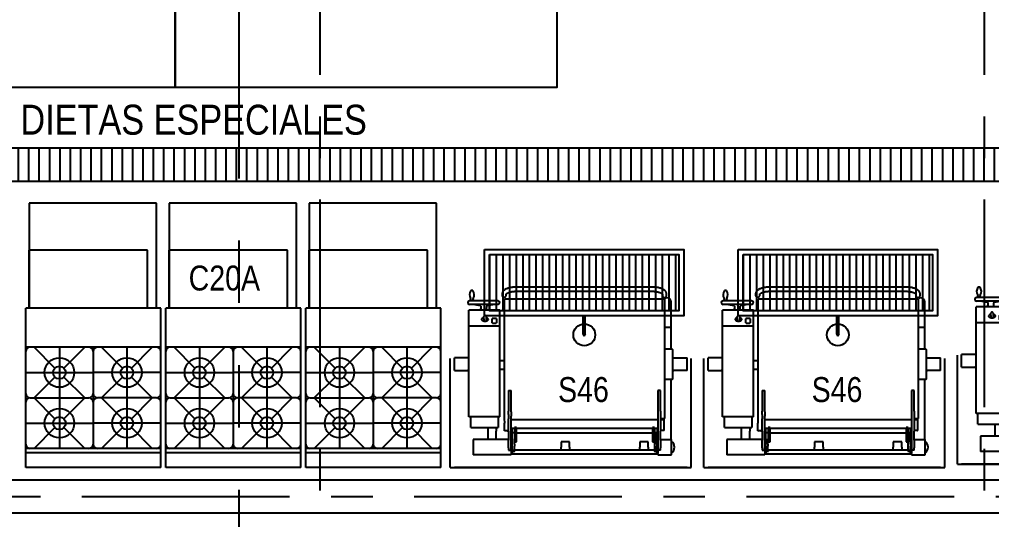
# Model space of a CAD drawing. Extents: x -28 to 149, y -33 to 76.
# Drawn here: x 26.19 to 32.04, y 24.99 to 28 of the extents above; entities that cross this region are included whole.
import ezdxf

# ---------------------------------------------------------------- set-up
doc = ezdxf.new("R2010")
doc.units = 0
doc.linetypes.add('CENTER', pattern=[2, 1.25, -0.25, 0.25, -0.25])
doc.linetypes.add('PHANTOM2', pattern=[1.25, 0.625, -0.125, 0.125, -0.125, 0.125, -0.125])
for name, color, linetype in [('arq-ejes-principales', 1, 'CENTER'), ('arq-equipamiento', 1, 'Continuous'), ('arq-hatch', 252, 'Continuous'), ('arq-indicacion de corte', 5, 'PHANTOM2'), ('arq-mobiliario', 1, 'Continuous'), ('arq-paredes-liv', 3, 'Continuous'), ('arq-parillas', 8, 'Continuous'), ('arq-text-area', 3, 'Continuous'), ('arq-text-equipamiento', 2, 'Continuous')]:
    doc.layers.add(name, color=color, linetype=linetype)
doc.styles.add('dape 2', font='ARIALN.TTF', dxfattribs={"height": 2.5})

# ---------------------------------------------------------------- blocks, each defined once
blk = doc.blocks.new('S46')
for p, q in [((0.1364, 1.0655), (0.1241, 1.0655)), ((0.3137, 1.0537), (0.3126, 1.0509)), ((0.3149, 1.0562), (0.3137, 1.0537)), ((0.3165, 1.0586), (0.3149, 1.0562)), ((0.3183, 1.061), (0.3165, 1.0586)), ((0.3204, 1.0634), (0.3183, 1.061)), ((0.3232, 1.0659), (0.3204, 1.0634)), ((0.3262, 1.0682), (0.3232, 1.0659)), ((0.3295, 1.0704), (0.3262, 1.0682)), ((0.333, 1.0724), (0.3295, 1.0704)), ((0.3367, 1.0743), (0.333, 1.0724)), ((0.3406, 1.076), (0.3367, 1.0743)), ((0.3447, 1.0775), (0.3406, 1.076)), ((0.3489, 1.0789), (0.3447, 1.0775)), ((0.3533, 1.0802), (0.3489, 1.0789)), ((0.3506, 1.0526), (0.3535, 1.0537)), ((0.3578, 1.0814), (0.3533, 1.0802)), ((0.3535, 1.0537), (0.3567, 1.0548)), ((0.3567, 1.0548), (0.3601, 1.0557)), ((0.3625, 1.0824), (0.3578, 1.0814)), ((0.3601, 1.0557), (0.3637, 1.0567)), ((0.3673, 1.0833), (0.3625, 1.0824)), ((0.3637, 1.0567), (0.3675, 1.0575)), ((0.3722, 1.0841), (0.3673, 1.0833)), ((0.3675, 1.0575), (0.3715, 1.0583)), ((0.3715, 1.0583), (0.3757, 1.0589)), ((0.3772, 1.0848), (0.3722, 1.0841)), ((0.3757, 1.0589), (0.38, 1.0595)), ((0.3822, 1.0853), (0.3772, 1.0848)), ((0.38, 1.0595), (0.3844, 1.06)), ((0.3874, 1.0857), (0.3822, 1.0853)), ((0.3844, 1.06), (0.3889, 1.0603)), ((0.3925, 1.0859), (0.3874, 1.0857)), ((0.3889, 1.0603), (0.3934, 1.0606)), ((0.3977, 1.0861), (0.3925, 1.0859)), ((0.3934, 1.0606), (0.398, 1.0607)), ((0.4005, 1.0861), (0.3977, 1.0861)), ((0.398, 1.0607), (0.4005, 1.0607)), ((1.2133, 1.0861), (0.4005, 1.0861)), ((0.4005, 1.0607), (1.2133, 1.0607)), ((1.2165, 1.0861), (1.2133, 1.0861)), ((1.2133, 1.0607), (1.2157, 1.0607)), ((1.2157, 1.0607), (1.2203, 1.0606)), ((1.2217, 1.0859), (1.2165, 1.0861)), ((1.2203, 1.0606), (1.2248, 1.0603)), ((1.2268, 1.0856), (1.2217, 1.0859)), ((1.2248, 1.0603), (1.2293, 1.06)), ((1.232, 1.0852), (1.2268, 1.0856)), ((1.2293, 1.06), (1.2337, 1.0595)), ((1.237, 1.0847), (1.232, 1.0852)), ((1.2337, 1.0595), (1.2381, 1.0589)), ((1.242, 1.084), (1.237, 1.0847)), ((1.2381, 1.0589), (1.2422, 1.0583)), ((1.2469, 1.0832), (1.242, 1.084)), ((1.2422, 1.0583), (1.2463, 1.0575)), ((1.2463, 1.0575), (1.2501, 1.0567)), ((1.2517, 1.0823), (1.2469, 1.0832)), ((1.2501, 1.0567), (1.2538, 1.0557)), ((1.2564, 1.0813), (1.2517, 1.0823)), ((1.2538, 1.0557), (1.2572, 1.0547)), ((1.261, 1.0801), (1.2564, 1.0813)), ((1.2572, 1.0547), (1.2604, 1.0536)), ((1.2604, 1.0536), (1.2633, 1.0525)), ((1.2654, 1.0788), (1.261, 1.0801)), ((1.2696, 1.0773), (1.2654, 1.0788)), ((1.2737, 1.0757), (1.2696, 1.0773)), ((1.2776, 1.074), (1.2737, 1.0757)), ((1.2813, 1.0721), (1.2776, 1.074)), ((1.2847, 1.0701), (1.2813, 1.0721)), ((1.2878, 1.068), (1.2847, 1.0701)), ((1.2907, 1.0658), (1.2878, 1.068)), ((1.2932, 1.0635), (1.2907, 1.0658)), ((1.2953, 1.0611), (1.2932, 1.0635)), ((1.2972, 1.0587), (1.2953, 1.0611)), ((1.2987, 1.0563), (1.2972, 1.0587)), ((1.3, 1.0537), (1.2987, 1.0563)), ((1.301, 1.0511), (1.3, 1.0537)), ((0.1159, 1.0029), (0.1156, 1.0029)), ((0.2878, 1.0029), (0.1159, 1.0029)), ((0.312, 1.048), (0.3116, 1.0452)), ((0.3116, 1.0452), (0.3116, 1.0436)), ((0.3116, 1.0436), (0.3116, 1.0374)), ((0.3116, 1.0374), (0.3119, 1.0343)), ((0.3119, 1.0343), (0.3126, 1.0319)), ((0.3126, 1.0509), (0.312, 1.048)), ((0.3126, 1.0319), (0.3134, 1.0301)), ((0.3134, 1.0301), (0.3143, 1.0289)), ((0.3143, 1.0289), (0.3156, 1.0274)), ((0.3156, 1.0274), (0.3178, 1.0258)), ((0.3178, 1.0258), (0.3207, 1.0247)), ((0.3207, 1.0247), (0.3243, 1.0242)), ((0.3243, 1.0136), (0.3243, 0.2943)), ((0.3274, 1.0245), (0.3295, 1.0251)), ((0.3274, 1.0159), (1.2878, 1.0159)), ((0.3295, 1.0251), (0.3312, 1.026)), ((0.3312, 1.026), (0.3328, 1.0272)), ((0.3328, 1.0272), (0.3342, 1.0287)), ((0.3342, 1.0287), (0.3354, 1.0306)), ((0.3354, 1.0306), (0.3363, 1.0327)), ((0.3363, 1.0327), (0.3368, 1.035)), ((0.3368, 1.035), (0.337, 1.0374)), ((0.3369, 1.0434), (0.337, 1.0436)), ((0.3369, 1.0434), (0.3369, 1.0434)), ((0.337, 1.0436), (0.3372, 1.0439)), ((0.337, 1.0374), (0.337, 1.0436)), ((0.3372, 1.0439), (0.3376, 1.0445)), ((0.3376, 1.0445), (0.3382, 1.0452)), ((0.3382, 1.0452), (0.3391, 1.0461)), ((0.3391, 1.0461), (0.3403, 1.0471)), ((0.3403, 1.0471), (0.3418, 1.0481)), ((0.3418, 1.0481), (0.3436, 1.0492)), ((0.3436, 1.0492), (0.3456, 1.0503)), ((0.3456, 1.0503), (0.348, 1.0515)), ((0.348, 1.0515), (0.3506, 1.0526)), ((1.2633, 1.0525), (1.266, 1.0514)), ((1.266, 1.0514), (1.2683, 1.0502)), ((1.2683, 1.0502), (1.2704, 1.0491)), ((1.2704, 1.0491), (1.2722, 1.048)), ((1.2722, 1.048), (1.2736, 1.0469)), ((1.2736, 1.0469), (1.2748, 1.0459)), ((1.2748, 1.0459), (1.2756, 1.0451)), ((1.2756, 1.0451), (1.2762, 1.0444)), ((1.2762, 1.0444), (1.2766, 1.0439)), ((1.2766, 1.0439), (1.2767, 1.0435)), ((1.2767, 1.0435), (1.2768, 1.0434)), ((1.2768, 1.0436), (1.2768, 1.0361)), ((1.2768, 1.0361), (1.277, 1.0332)), ((1.277, 1.0332), (1.2776, 1.0309)), ((1.2776, 1.0309), (1.2783, 1.0293)), ((1.2783, 1.0293), (1.279, 1.0281)), ((1.279, 1.0281), (1.2801, 1.0267)), ((1.2801, 1.0267), (1.282, 1.0251)), ((1.282, 1.0251), (1.2845, 1.0237)), ((1.2845, 1.0237), (1.2879, 1.0229)), ((1.2893, 1.0136), (1.2893, 0.2943)), ((1.2895, 1.0229), (1.293, 1.0233)), ((1.293, 1.0233), (1.2959, 1.0245)), ((1.2959, 1.0245), (1.2981, 1.026)), ((1.2981, 1.026), (1.2995, 1.0275)), ((1.2995, 1.0275), (1.3003, 1.0288)), ((1.3003, 1.0288), (1.3011, 1.0305)), ((1.3017, 1.0485), (1.301, 1.0511)), ((1.3011, 1.0305), (1.3019, 1.0329)), ((1.3021, 1.0457), (1.3017, 1.0485)), ((1.3019, 1.0329), (1.3022, 1.0361)), ((1.3022, 1.0436), (1.3021, 1.0457)), ((1.3022, 1.0361), (1.3022, 1.0436)), ((1.3305, 0.843), (1.3305, 0.9954)), ((0.2988, 0.9465), (0.1126, 0.9465)), ((0.1126, 0.8518), (0.1126, 0.9465)), ((0.2878, 0.9815), (0.1156, 0.9815)), ((0.1477, 0.9815), (0.1802, 0.9749)), ((0.1802, 0.9749), (0.1802, 0.9749)), ((0.1839, 0.9704), (0.1839, 0.9626)), ((0.1839, 0.9626), (0.1839, 0.9626)), ((0.1839, 0.9626), (0.184, 0.9623)), ((0.184, 0.9554), (0.1839, 0.9552)), ((0.1839, 0.9552), (0.184, 0.9554)), ((0.1839, 0.9552), (0.1839, 0.9465)), ((0.184, 0.9623), (0.1842, 0.9615)), ((0.1842, 0.9562), (0.184, 0.9554)), ((0.184, 0.9554), (0.1842, 0.9562)), ((0.1842, 0.9615), (0.1843, 0.9603)), ((0.1843, 0.9574), (0.1842, 0.9562)), ((0.1843, 0.9603), (0.1844, 0.9596)), ((0.1844, 0.9581), (0.1843, 0.9574)), ((0.1844, 0.9596), (0.1844, 0.9589)), ((0.1844, 0.9584), (0.1844, 0.9589)), ((0.1844, 0.9589), (0.1844, 0.9581)), ((0.219, 0.9589), (0.2191, 0.9596)), ((0.219, 0.9594), (0.219, 0.9589)), ((0.2191, 0.9581), (0.219, 0.9589)), ((0.2191, 0.9603), (0.2192, 0.9615)), ((0.2191, 0.9596), (0.2191, 0.9603)), ((0.2191, 0.9574), (0.2191, 0.9581)), ((0.2192, 0.9562), (0.2191, 0.9574)), ((0.2192, 0.9615), (0.2194, 0.9623)), ((0.2194, 0.9554), (0.2192, 0.9562)), ((0.2194, 0.9623), (0.2195, 0.9626)), ((0.2195, 0.9552), (0.2194, 0.9554)), ((0.2195, 0.9626), (0.2195, 0.9703)), ((0.2195, 0.9626), (0.2195, 0.9626)), ((0.2195, 0.9465), (0.2195, 0.9552)), ((0.2195, 0.9552), (0.2195, 0.9552)), ((0.2232, 0.9749), (0.2557, 0.9815)), ((0.2988, 0.8518), (0.2988, 0.9465)), ((0.1886, 0.8937), (0.1881, 0.8923)), ((0.1881, 0.8923), (0.1881, 0.8909)), ((0.1881, 0.8909), (0.1884, 0.8896)), ((0.1884, 0.8896), (0.1891, 0.8882)), ((0.1893, 0.8951), (0.1886, 0.8937)), ((0.1891, 0.8882), (0.1902, 0.8869)), ((0.1905, 0.8963), (0.1893, 0.8951)), ((0.1902, 0.8869), (0.1916, 0.8857)), ((0.192, 0.8975), (0.1905, 0.8963)), ((0.1916, 0.8857), (0.1933, 0.8846)), ((0.1937, 0.8986), (0.192, 0.8975)), ((0.1933, 0.8846), (0.1953, 0.8836)), ((0.1958, 0.8995), (0.1937, 0.8986)), ((0.1953, 0.8836), (0.1975, 0.8828)), ((0.1981, 0.9003), (0.1958, 0.8995)), ((0.1975, 0.8828), (0.2, 0.8821)), ((0.2006, 0.901), (0.1981, 0.9003)), ((0.2, 0.8821), (0.2026, 0.8816)), ((0.2017, 0.9012), (0.2006, 0.901)), ((0.2018, 0.9087), (0.2017, 0.9078)), ((0.2017, 0.8941), (0.2017, 0.9078)), ((0.2017, 0.8941), (0.2017, 0.8847)), ((0.2017, 0.8847), (0.2018, 0.884)), ((0.2021, 0.91), (0.2018, 0.9087)), ((0.2018, 0.884), (0.2022, 0.8834)), ((0.2027, 0.9113), (0.2021, 0.91)), ((0.2022, 0.8834), (0.2028, 0.8828)), ((0.2026, 0.8816), (0.2053, 0.8813)), ((0.2035, 0.9124), (0.2027, 0.9113)), ((0.2028, 0.8828), (0.2036, 0.8823)), ((0.2045, 0.9133), (0.2035, 0.9124)), ((0.2036, 0.8823), (0.2045, 0.8819)), ((0.2056, 0.914), (0.2045, 0.9133)), ((0.2045, 0.8819), (0.2056, 0.8815)), ((0.2053, 0.8813), (0.2081, 0.8812)), ((0.2068, 0.9144), (0.2056, 0.914)), ((0.2056, 0.8815), (0.2068, 0.8813)), ((0.2082, 0.9147), (0.2068, 0.9144)), ((0.2068, 0.8813), (0.2081, 0.8812)), ((0.2081, 0.8812), (0.2093, 0.8812)), ((0.2095, 0.9146), (0.2082, 0.9147)), ((0.2093, 0.8812), (0.2106, 0.8813)), ((0.2093, 0.8812), (0.2121, 0.8813)), ((0.2107, 0.9144), (0.2095, 0.9146)), ((0.2106, 0.8813), (0.2118, 0.8815)), ((0.2118, 0.914), (0.2107, 0.9144)), ((0.2128, 0.9134), (0.2118, 0.914)), ((0.2118, 0.8815), (0.2129, 0.8819)), ((0.2121, 0.8813), (0.2148, 0.8816)), ((0.2137, 0.9126), (0.2128, 0.9134)), ((0.2129, 0.8819), (0.2139, 0.8823)), ((0.2145, 0.9116), (0.2137, 0.9126)), ((0.2139, 0.8823), (0.2146, 0.8828)), ((0.2151, 0.9105), (0.2145, 0.9116)), ((0.2146, 0.8828), (0.2152, 0.8834)), ((0.2148, 0.8816), (0.2174, 0.8821)), ((0.2156, 0.9092), (0.2151, 0.9105)), ((0.2152, 0.8834), (0.2156, 0.884)), ((0.2157, 0.9078), (0.2156, 0.9092)), ((0.2156, 0.884), (0.2157, 0.8847)), ((0.2157, 0.9078), (0.2157, 0.8941)), ((0.2169, 0.901), (0.2157, 0.9012)), ((0.2157, 0.8941), (0.2157, 0.8847)), ((0.2193, 0.9003), (0.2169, 0.901)), ((0.2174, 0.8821), (0.2199, 0.8828)), ((0.2216, 0.8995), (0.2193, 0.9003)), ((0.2199, 0.8828), (0.2221, 0.8836)), ((0.2237, 0.8986), (0.2216, 0.8995)), ((0.2221, 0.8836), (0.2241, 0.8846)), ((0.2255, 0.8975), (0.2237, 0.8986)), ((0.2241, 0.8846), (0.2258, 0.8857)), ((0.2269, 0.8963), (0.2255, 0.8975)), ((0.2258, 0.8857), (0.2272, 0.8869)), ((0.2281, 0.8951), (0.2269, 0.8963)), ((0.2272, 0.8869), (0.2283, 0.8882)), ((0.2289, 0.8937), (0.2281, 0.8951)), ((0.2283, 0.8882), (0.229, 0.8896)), ((0.2293, 0.8923), (0.2289, 0.8937)), ((0.229, 0.8896), (0.2293, 0.8909)), ((0.2293, 0.8909), (0.2293, 0.8923)), ((0.2533, 0.8958), (0.253, 0.8953)), ((0.253, 0.8743), (0.253, 0.8953)), ((0.2537, 0.896), (0.2533, 0.8958)), ((0.2542, 0.8961), (0.2537, 0.896)), ((0.2549, 0.8962), (0.2542, 0.8961)), ((0.2551, 0.8962), (0.2549, 0.8962)), ((0.2657, 0.8963), (0.2551, 0.8962)), ((0.2762, 0.8962), (0.2657, 0.8963)), ((0.2769, 0.8961), (0.2762, 0.8962)), ((0.2774, 0.896), (0.2769, 0.8961)), ((0.2779, 0.8959), (0.2774, 0.896)), ((0.2781, 0.8957), (0.2779, 0.8959)), ((0.2784, 0.8953), (0.2781, 0.8957)), ((0.2784, 0.8953), (0.2784, 0.8743)), ((0.8007, 0.8041), (0.8007, 0.9062)), ((0.8129, 0.8041), (0.8129, 0.9062)), ((0.1126, 0.3046), (0.1126, 0.8518)), ((0.2988, 0.8506), (0.1126, 0.8506)), ((0.253, 0.8704), (0.253, 0.8743)), ((0.253, 0.8703), (0.253, 0.8704)), ((0.2531, 0.8701), (0.253, 0.8703)), ((0.2533, 0.87), (0.2531, 0.8701)), ((0.2536, 0.8698), (0.2533, 0.87)), ((0.2539, 0.8697), (0.2536, 0.8698)), ((0.2543, 0.8696), (0.2539, 0.8697)), ((0.2547, 0.8696), (0.2543, 0.8696)), ((0.2551, 0.8695), (0.2547, 0.8696)), ((0.2551, 0.8695), (0.2621, 0.8694)), ((0.2621, 0.8694), (0.2692, 0.8694)), ((0.2692, 0.8694), (0.2763, 0.8695)), ((0.2767, 0.8696), (0.2763, 0.8695)), ((0.2771, 0.8696), (0.2767, 0.8696)), ((0.2774, 0.8697), (0.2771, 0.8696)), ((0.2778, 0.8698), (0.2774, 0.8697)), ((0.278, 0.87), (0.2778, 0.8698)), ((0.2782, 0.8701), (0.278, 0.87)), ((0.2783, 0.8703), (0.2782, 0.8701)), ((0.2784, 0.8704), (0.2783, 0.8703)), ((0.2784, 0.8743), (0.2784, 0.8704)), ((0.2988, 0.3046), (0.2988, 0.8518)), ((1.3051, 0.843), (1.2893, 0.843)), ((1.3305, 0.843), (1.3051, 0.843)), ((1.3305, 0.7115), (1.3305, 0.843)), ((0.8147, 0.8041), (0.7989, 0.8041)), ((0.7989, 0.8041), (0.8068, 0.7904)), ((0.8068, 0.7904), (0.8147, 0.8041)), ((1.3355, 0.7115), (1.2893, 0.7115)), ((1.3361, 0.7115), (1.3355, 0.7115)), ((1.338, 0.7095), (1.338, 0.7089)), ((1.338, 0.7089), (1.338, 0.5331)), ((0, 0), (0, 0.6568)), ((0.1048, 0.6591), (0.0254, 0.6591)), ((0.0254, 0.6568), (0.0254, 0.6591)), ((0.0254, 0.5852), (0.0254, 0.6568)), ((0.1126, 0.6591), (0.1048, 0.6591)), ((1.338, 0.6591), (1.3459, 0.6591)), ((1.3459, 0.6591), (1.4253, 0.6591)), ((1.4253, 0.6568), (1.4253, 0.6591)), ((1.4253, 0.5852), (1.4253, 0.6568)), ((1.4507, 0), (1.4507, 0.6568)), ((0.0254, 0.5829), (0.0254, 0.5852)), ((0.3243, 0.6429), (0.2988, 0.6429)), ((0.2988, 0.5922), (0.3161, 0.5922)), ((0.3161, 0.5922), (0.3185, 0.5923)), ((0.3185, 0.5923), (0.3211, 0.5924)), ((0.3211, 0.5924), (0.3232, 0.5925)), ((0.3232, 0.5925), (0.3243, 0.5925)), ((1.4253, 0.5829), (1.4253, 0.5852)), ((0.0254, 0.5829), (0.1048, 0.5829)), ((0.1126, 0.5829), (0.1048, 0.5829)), ((1.3355, 0.5305), (1.2893, 0.5305)), ((1.3305, 0.1683), (1.3305, 0.5305)), ((1.3355, 0.5305), (1.3361, 0.5305)), ((1.338, 0.5829), (1.3459, 0.5829)), ((1.338, 0.5331), (1.338, 0.5325)), ((1.4253, 0.5829), (1.3459, 0.5829)), ((0.3513, 0.4634), (0.3672, 0.4634)), ((0.3513, 0.4634), (0.3513, 0.4507)), ((0.3513, 0.4507), (0.3513, 0.3397)), ((0.3672, 0.4507), (0.3672, 0.4634)), ((0.3672, 0.3397), (0.3672, 0.4507)), ((1.2657, 0.4634), (1.2499, 0.4634)), ((1.2499, 0.4634), (1.2499, 0.4507)), ((1.2499, 0.4507), (1.2499, 0.3397)), ((1.2657, 0.4507), (1.2657, 0.4634)), ((1.2657, 0.3397), (1.2657, 0.4507)), ((0.2988, 0.3046), (0.1126, 0.3046)), ((0.1238, 0.2411), (0.1238, 0.3046)), ((0.2889, 0.3046), (0.2889, 0.2411)), ((0.3243, 0.2943), (0.3258, 0.2675)), ((0.3513, 0.3197), (0.3513, 0.3397)), ((0.3513, 0.3197), (0.3513, 0.293)), ((0.3513, 0.2191), (0.3513, 0.293)), ((0.3672, 0.3356), (0.3672, 0.3397)), ((0.3672, 0.3356), (0.3672, 0.3089)), ((0.3672, 0.3038), (0.3672, 0.3089)), ((0.3672, 0.2191), (0.3672, 0.3038)), ((1.2499, 0.3397), (1.2499, 0.3038)), ((1.2499, 0.3038), (1.2499, 0.2191)), ((1.2657, 0.3397), (1.2657, 0.3038)), ((1.2657, 0.3038), (1.2657, 0.2191)), ((1.2657, 0.2943), (1.287, 0.2943)), ((1.287, 0.2943), (1.2878, 0.2943)), ((1.2878, 0.292), (1.2878, 0.2943)), ((1.2893, 0.2943), (1.2878, 0.2943)), ((0.1238, 0.2411), (0.2889, 0.2411)), ((0.2256, 0.2411), (0.2256, 0.1683)), ((0.2764, 0.2411), (0.2764, 0.2181)), ((0.3258, 0.2229), (0.3258, 0.2675)), ((0.3672, 0.2897), (1.2499, 0.2897)), ((0.3704, 0.2356), (0.3704, 0.2355)), ((0.387, 0.2356), (0.3704, 0.2356)), ((0.3704, 0.2355), (0.3704, 0.2353)), ((0.3704, 0.2353), (0.3704, 0.2353)), ((0.3704, 0.2353), (0.3704, 0.2349)), ((0.3704, 0.2349), (0.3704, 0.2347)), ((0.3704, 0.2347), (0.3704, 0.2343)), ((0.3704, 0.2342), (0.3704, 0.2343)), ((0.3704, 0.2342), (0.3704, 0.2339)), ((0.3997, 0.2398), (0.387, 0.2398)), ((0.387, 0.2398), (0.387, 0.2083)), ((0.3997, 0.2083), (0.3997, 0.2398)), ((1.2174, 0.2356), (0.3997, 0.2356)), ((1.2174, 0.2398), (1.2174, 0.2083)), ((1.2301, 0.2398), (1.2174, 0.2398)), ((1.2301, 0.2398), (1.2301, 0.2083)), ((1.2467, 0.2356), (1.2301, 0.2356)), ((1.2467, 0.2355), (1.2467, 0.2356)), ((1.2467, 0.2353), (1.2467, 0.2355)), ((1.2467, 0.2353), (1.2467, 0.2353)), ((1.2467, 0.2349), (1.2467, 0.2353)), ((1.2467, 0.2347), (1.2467, 0.2349)), ((1.2467, 0.2343), (1.2467, 0.2347)), ((1.2467, 0.2343), (1.2467, 0.2342)), ((1.2467, 0.2339), (1.2467, 0.2342)), ((1.2657, 0.2897), (1.2878, 0.2897)), ((1.2878, 0.2897), (1.2878, 0.292)), ((1.2878, 0.292), (1.2878, 0.292)), ((1.2878, 0.2229), (1.2878, 0.2897)), ((0.2764, 0.1683), (0.2764, 0.2181)), ((0.3258, 0.2222), (0.3258, 0.2229)), ((0.3258, 0.2207), (0.3258, 0.2222)), ((0.3258, 0.2207), (0.326, 0.2207)), ((0.326, 0.2207), (0.3263, 0.2206)), ((0.3263, 0.2206), (0.3265, 0.2206)), ((0.3433, 0.2206), (0.3265, 0.2206)), ((0.3433, 0.2206), (0.3513, 0.2206)), ((0.3513, 0.2191), (0.3513, 0.1652)), ((0.3672, 0.1652), (0.3672, 0.2191)), ((0.3704, 0.2339), (0.3704, 0.2338)), ((0.3704, 0.2338), (0.3704, 0.233)), ((0.3704, 0.233), (0.3704, 0.2327)), ((0.3704, 0.2327), (0.3704, 0.2324)), ((0.3704, 0.2323), (0.3704, 0.2324)), ((0.3704, 0.2323), (0.3704, 0.2314)), ((0.3704, 0.2313), (0.3704, 0.2312)), ((0.3704, 0.2312), (0.3704, 0.23)), ((0.3704, 0.23), (0.3704, 0.2298)), ((0.3704, 0.2298), (0.3704, 0.2295)), ((0.3704, 0.2293), (0.3704, 0.2295)), ((0.3704, 0.2293), (0.3704, 0.2279)), ((0.3704, 0.2279), (0.3704, 0.2279)), ((0.3704, 0.2279), (0.3704, 0.2278)), ((0.3704, 0.2278), (0.3704, 0.2263)), ((0.3704, 0.2263), (0.3704, 0.2261)), ((0.3704, 0.2261), (0.3704, 0.2259)), ((0.3704, 0.2257), (0.3704, 0.2259)), ((0.3704, 0.2257), (0.3704, 0.2241)), ((0.3704, 0.224), (0.3704, 0.2241)), ((0.3704, 0.224), (0.3704, 0.2239)), ((0.3704, 0.2239), (0.3704, 0.2238)), ((0.3704, 0.2238), (0.3704, 0.2222)), ((0.3704, 0.2222), (0.3704, 0.222)), ((0.3704, 0.222), (0.3704, 0.2219)), ((0.3704, 0.2218), (0.3704, 0.2219)), ((0.3704, 0.2218), (0.3704, 0.2202)), ((0.3704, 0.22), (0.3704, 0.2202)), ((0.3704, 0.22), (0.3704, 0.2198)), ((0.3704, 0.2198), (0.3704, 0.2196)), ((0.3704, 0.2196), (0.3704, 0.2181)), ((0.3704, 0.2181), (0.3704, 0.218)), ((0.3704, 0.2179), (0.3704, 0.218)), ((0.3704, 0.2179), (0.3704, 0.2164)), ((0.3704, 0.2163), (0.3704, 0.2164)), ((0.3704, 0.2163), (0.3704, 0.216)), ((0.3704, 0.216), (0.3704, 0.2157)), ((0.3704, 0.2157), (0.3704, 0.2144)), ((0.3704, 0.2144), (0.3704, 0.2132)), ((0.3704, 0.2144), (0.3704, 0.2143)), ((0.3704, 0.2131), (0.3704, 0.2132)), ((0.3704, 0.2131), (0.3704, 0.2127)), ((0.3704, 0.2127), (0.3704, 0.2125)), ((0.3704, 0.2125), (0.3704, 0.2115)), ((0.3704, 0.2115), (0.3704, 0.2109)), ((0.3704, 0.2115), (0.3704, 0.2115)), ((0.3704, 0.2108), (0.3704, 0.2109)), ((0.3704, 0.2108), (0.3704, 0.2104)), ((0.3704, 0.2104), (0.3704, 0.2102)), ((0.3704, 0.2102), (0.3704, 0.2097)), ((0.3704, 0.2097), (0.3704, 0.2097)), ((0.3704, 0.2097), (0.3704, 0.2093)), ((0.3704, 0.2097), (0.3704, 0.2097)), ((0.3704, 0.2093), (0.3704, 0.2092)), ((0.3704, 0.2092), (0.3704, 0.2091)), ((0.3704, 0.2091), (0.3736, 0.2091)), ((0.3736, 0.2075), (0.3736, 0.2095)), ((0.3863, 0.2095), (0.3736, 0.2095)), ((0.3736, 0.1731), (0.3736, 0.2075)), ((0.387, 0.2083), (0.387, 0.1556)), ((0.3997, 0.2091), (1.2174, 0.2091)), ((0.3997, 0.1556), (0.3997, 0.2083)), ((1.2174, 0.2083), (1.2174, 0.1556)), ((1.2301, 0.2093), (1.2308, 0.2095)), ((1.2301, 0.2083), (1.2301, 0.1556)), ((1.2435, 0.2095), (1.2308, 0.2095)), ((1.2435, 0.2075), (1.2435, 0.2095)), ((1.2435, 0.2091), (1.2467, 0.2091)), ((1.2435, 0.1731), (1.2435, 0.2075)), ((1.2467, 0.2338), (1.2467, 0.2339)), ((1.2467, 0.233), (1.2467, 0.2338)), ((1.2467, 0.2327), (1.2467, 0.233)), ((1.2467, 0.2324), (1.2467, 0.2327)), ((1.2467, 0.2324), (1.2467, 0.2323)), ((1.2467, 0.2314), (1.2467, 0.2323)), ((1.2467, 0.2312), (1.2467, 0.2313)), ((1.2467, 0.23), (1.2467, 0.2312)), ((1.2467, 0.2298), (1.2467, 0.23)), ((1.2467, 0.2295), (1.2467, 0.2298)), ((1.2467, 0.2295), (1.2467, 0.2293)), ((1.2467, 0.2279), (1.2467, 0.2293)), ((1.2467, 0.2279), (1.2467, 0.2279)), ((1.2467, 0.2278), (1.2467, 0.2279)), ((1.2467, 0.2263), (1.2467, 0.2278)), ((1.2467, 0.2261), (1.2467, 0.2263)), ((1.2467, 0.2259), (1.2467, 0.2261)), ((1.2467, 0.2259), (1.2467, 0.2257)), ((1.2467, 0.2241), (1.2467, 0.2257)), ((1.2467, 0.2241), (1.2467, 0.224)), ((1.2467, 0.2239), (1.2467, 0.224)), ((1.2467, 0.2238), (1.2467, 0.2239)), ((1.2467, 0.2222), (1.2467, 0.2238)), ((1.2467, 0.222), (1.2467, 0.2222)), ((1.2467, 0.2219), (1.2467, 0.222)), ((1.2467, 0.2219), (1.2467, 0.2218)), ((1.2467, 0.2202), (1.2467, 0.2218)), ((1.2467, 0.2202), (1.2467, 0.22)), ((1.2467, 0.2198), (1.2467, 0.22)), ((1.2467, 0.2196), (1.2467, 0.2198)), ((1.2467, 0.2181), (1.2467, 0.2196)), ((1.2467, 0.218), (1.2467, 0.2181)), ((1.2467, 0.218), (1.2467, 0.2179)), ((1.2467, 0.2164), (1.2467, 0.2179)), ((1.2467, 0.2164), (1.2467, 0.2163)), ((1.2467, 0.216), (1.2467, 0.2163)), ((1.2467, 0.2157), (1.2467, 0.216)), ((1.2467, 0.2144), (1.2467, 0.2157)), ((1.2467, 0.2132), (1.2467, 0.2144)), ((1.2467, 0.2143), (1.2467, 0.2144)), ((1.2467, 0.2132), (1.2467, 0.2131)), ((1.2467, 0.2127), (1.2467, 0.2131)), ((1.2467, 0.2125), (1.2467, 0.2127)), ((1.2467, 0.2115), (1.2467, 0.2125)), ((1.2467, 0.2109), (1.2467, 0.2115)), ((1.2467, 0.2115), (1.2467, 0.2115)), ((1.2467, 0.2109), (1.2467, 0.2108)), ((1.2467, 0.2104), (1.2467, 0.2108)), ((1.2467, 0.2102), (1.2467, 0.2104)), ((1.2467, 0.2097), (1.2467, 0.2102)), ((1.2467, 0.2097), (1.2467, 0.2097)), ((1.2467, 0.2093), (1.2467, 0.2097)), ((1.2467, 0.2097), (1.2467, 0.2097)), ((1.2467, 0.2092), (1.2467, 0.2093)), ((1.2467, 0.2092), (1.2467, 0.2091)), ((1.2499, 0.2191), (1.2499, 0.1652)), ((1.2657, 0.2221), (1.2703, 0.2221)), ((1.2657, 0.1652), (1.2657, 0.2191)), ((1.287, 0.2221), (1.2703, 0.2221)), ((1.287, 0.2221), (1.2873, 0.2221)), ((1.2873, 0.2221), (1.2876, 0.2222)), ((1.2876, 0.2222), (1.2878, 0.2222)), ((1.2878, 0.2222), (1.2878, 0.2229)), ((0.3513, 0.1683), (0.1386, 0.1683)), ((0.1386, 0.1683), (0.1386, 0.1634)), ((0.1386, 0.1634), (0.1386, 0.081)), ((0.3513, 0.1176), (0.3513, 0.1652)), ((0.3513, 0.1176), (0.3513, 0.1049)), ((0.3672, 0.1176), (0.3672, 0.1652)), ((0.3672, 0.1049), (0.3672, 0.1176)), ((0.3736, 0.1684), (0.3736, 0.1731)), ((0.3736, 0.1396), (0.3736, 0.1684)), ((0.3736, 0.1286), (0.3736, 0.1396)), ((0.3736, 0.1049), (0.3736, 0.1286)), ((0.3863, 0.1684), (0.3863, 0.1731)), ((0.3863, 0.1396), (0.3863, 0.1684)), ((0.3863, 0.1396), (0.3863, 0.1286)), ((0.3863, 0.1049), (0.3863, 0.1286)), ((0.387, 0.1556), (0.387, 0.154)), ((0.387, 0.154), (0.3997, 0.154)), ((0.3997, 0.154), (0.3997, 0.1556)), ((0.7178, 0.1546), (0.667, 0.1546)), ((0.667, 0.1546), (0.667, 0.1229)), ((0.667, 0.1061), (0.667, 0.1229)), ((0.7178, 0.1229), (0.7178, 0.1546)), ((0.7178, 0.1229), (0.7178, 0.1061)), ((1.191, 0.1546), (1.1402, 0.1546)), ((1.1402, 0.1546), (1.1402, 0.1229)), ((1.1402, 0.1061), (1.1402, 0.1229)), ((1.191, 0.1229), (1.191, 0.1546)), ((1.191, 0.1229), (1.191, 0.1061)), ((1.2174, 0.1556), (1.2174, 0.154)), ((1.2174, 0.154), (1.2301, 0.154)), ((1.2301, 0.1556), (1.2301, 0.154)), ((1.2308, 0.1396), (1.2308, 0.1684)), ((1.2308, 0.1286), (1.2308, 0.1396)), ((1.2308, 0.1049), (1.2308, 0.1286)), ((1.2435, 0.1684), (1.2435, 0.1731)), ((1.2435, 0.1396), (1.2435, 0.1684)), ((1.2435, 0.1396), (1.2435, 0.1286)), ((1.2435, 0.1049), (1.2435, 0.1286)), ((1.2498, 0.1634), (1.2498, 0.1683)), ((1.2498, 0.1683), (1.2498, 0.1683)), ((1.2498, 0.1634), (1.2498, 0.1287)), ((1.2498, 0.1634), (1.2498, 0.1634)), ((1.2499, 0.1652), (1.2499, 0.1176)), ((1.2499, 0.1176), (1.2499, 0.1049)), ((1.2657, 0.1683), (1.3324, 0.1683)), ((1.2657, 0.1652), (1.2657, 0.1176)), ((1.2657, 0.1049), (1.2657, 0.1176)), ((1.3324, 0.1634), (1.3324, 0.1683)), ((1.3324, 0.081), (1.3324, 0.1634)), ((0.1386, 0.081), (0.1386, 0.0762)), ((0.3672, 0.0762), (0.1386, 0.0762)), ((0.3513, 0.1049), (0.3672, 0.1049)), ((0.3672, 0.1049), (0.3672, 0.0843)), ((0.3672, 0.0843), (0.3672, 0.081)), ((0.3672, 0.081), (0.3672, 0.0762)), ((0.3736, 0.1049), (0.3863, 0.1049)), ((0.3736, 0.1049), (0.3736, 0.1049)), ((0.3736, 0.1049), (0.3863, 0.1049)), ((0.3736, 0.0988), (0.3894, 0.0988)), ((0.3736, 0.0988), (0.3736, 0.0845)), ((0.3736, 0.0795), (0.3736, 0.0845)), ((1.2435, 0.0795), (0.3736, 0.0795)), ((0.3863, 0.1049), (0.3863, 0.1049)), ((0.3894, 0.1061), (1.2276, 0.1061)), ((0.3894, 0.102), (0.3894, 0.1061)), ((0.3894, 0.0988), (0.3894, 0.102)), ((1.2276, 0.1061), (1.2276, 0.102)), ((1.2276, 0.102), (1.2276, 0.0988)), ((1.2276, 0.0988), (1.2435, 0.0988)), ((1.2308, 0.1049), (1.2308, 0.1049)), ((1.2308, 0.1049), (1.2435, 0.1049)), ((1.2308, 0.1049), (1.2435, 0.1049)), ((1.2435, 0.1049), (1.2435, 0.1049)), ((1.2435, 0.0845), (1.2435, 0.0988)), ((1.2435, 0.0845), (1.2435, 0.0795)), ((1.2498, 0.1064), (1.2498, 0.0843)), ((1.2498, 0.081), (1.2498, 0.0843)), ((1.2498, 0.0762), (1.2498, 0.081)), ((1.2498, 0.0762), (1.3324, 0.0762)), ((1.2657, 0.1049), (1.2499, 0.1049)), ((1.3324, 0.0829), (1.3324, 0.0829)), ((1.3324, 0.0795), (1.3324, 0.0829)), ((1.3324, 0.0762), (1.3324, 0.081)), ((1.3324, 0.0795), (1.3324, 0.0795)), ((0, 0), (1.4507, 0)), ((1.4253, 0), (0.0254, 0))]:
    blk.add_line(p, q)
blk.add_circle((0.8068, 0.7985), 0.0658)
for centre, radius, start, end in [((0.1606, 1.04), 0.0444, 145.0562, 210.54043), ((0.1, 1.04), 0.0444, 329.45957, 34.9438), ((0.1156, 0.9922), 0.0107, 90, 270), ((0.1086, 1.0094), 0.0159, 340.67773, 30.54043), ((0.1519, 1.0094), 0.0159, 149.45957, 199.32227), ((0.2878, 0.9922), 0.0107, 270, 90), ((1.3051, 0.9954), 0.0254, 90, 127.96288), ((1.3051, 0.9954), 0.0254, 0, 90), ((0.1792, 0.9702), 0.00476, 1.39658, 77.29636), ((0.2242, 0.9702), 0.00476, 102.60369, 178.94819), ((0.8068, 0.9062), 0.0061, 0, 180), ((1.3361, 0.7095), 0.00198, 0, 90), ((1.3361, 0.5325), 0.00198, 270, 0), ((1.3051, 0.1222), 0.0444, 307.90004, 52.09996)]:
    blk.add_arc(centre, radius, start, end)
blk = doc.blocks.new('C20A')
for p, q in [((0.0214, 1.5907), (0.0214, 0.9588)), ((0.7874, 1.5907), (0.0214, 1.5907)), ((0.7874, 0.9588), (0.7874, 1.5907)), ((0.8642, 1.5907), (0.8642, 0.9588)), ((1.6302, 1.5907), (0.8642, 1.5907)), ((1.6302, 0.9588), (1.6302, 1.5907)), ((1.707, 1.5907), (1.707, 0.9588)), ((2.473, 1.5907), (1.707, 1.5907)), ((2.473, 0.9588), (2.473, 1.5907)), ((0.7326, 1.3081), (0.0214, 1.3081)), ((0.0214, 0.9588), (0.0214, 1.3081)), ((0.7326, 0.9588), (0.7326, 1.3081)), ((1.5754, 1.3081), (0.8642, 1.3081)), ((0.8642, 0.9588), (0.8642, 1.3081)), ((1.5754, 0.9588), (1.5754, 1.3081)), ((2.4182, 1.3081), (1.707, 1.3081)), ((1.707, 0.9588), (1.707, 1.3081)), ((2.4182, 0.9588), (2.4182, 1.3081)), ((0.8128, 0.9588), (0, 0.9588)), ((0, 0), (0, 0.9588)), ((0.8128, 0), (0.8128, 0.9588)), ((1.6556, 0.9588), (0.8428, 0.9588)), ((0.8428, 0), (0.8428, 0.9588)), ((1.6556, 0), (1.6556, 0.9588)), ((2.4984, 0.9588), (1.6856, 0.9588)), ((1.6856, 0), (1.6856, 0.9588)), ((2.4984, 0), (2.4984, 0.9588)), ((0.8128, 0.781), (0.8128, 0.8826)), ((0.8428, 0.781), (0.8428, 0.8826)), ((0.8128, 0.7239), (0, 0.7239)), ((0.1763, 0.5984), (0.0508, 0.7239)), ((0.2032, 0.7239), (0.2032, 0.1143)), ((0.2301, 0.5984), (0.3556, 0.7239)), ((0.4064, 0.7239), (0.4064, 0.1143)), ((0.5827, 0.5984), (0.4572, 0.7239)), ((0.6096, 0.7239), (0.6096, 0.1143)), ((0.6365, 0.5984), (0.762, 0.7239)), ((1.6556, 0.7239), (0.8428, 0.7239)), ((1.0191, 0.5984), (0.8936, 0.7239)), ((1.046, 0.7239), (1.046, 0.1143)), ((1.0729, 0.5984), (1.1984, 0.7239)), ((1.2492, 0.7239), (1.2492, 0.1143)), ((1.4255, 0.5984), (1.3, 0.7239)), ((1.4524, 0.7239), (1.4524, 0.1143)), ((1.4793, 0.5984), (1.6048, 0.7239)), ((2.4984, 0.7239), (1.6856, 0.7239)), ((1.8619, 0.5984), (1.7364, 0.7239)), ((1.8888, 0.7239), (1.8888, 0.1143)), ((1.9157, 0.5984), (2.0412, 0.7239)), ((2.092, 0.7239), (2.092, 0.1143)), ((2.2683, 0.5984), (2.1428, 0.7239)), ((2.2952, 0.7239), (2.2952, 0.1143)), ((2.3221, 0.5984), (2.4476, 0.7239)), ((0, 0.5715), (0.4064, 0.5715)), ((0.0508, 0.4191), (0.1763, 0.5446)), ((0.3556, 0.4191), (0.2301, 0.5446)), ((0.8128, 0.5715), (0.4064, 0.5715)), ((0.4572, 0.4191), (0.5827, 0.5446)), ((0.762, 0.4191), (0.6365, 0.5446)), ((0.8428, 0.5715), (1.2492, 0.5715)), ((0.8936, 0.4191), (1.0191, 0.5446)), ((1.1984, 0.4191), (1.0729, 0.5446)), ((1.6556, 0.5715), (1.2492, 0.5715)), ((1.3, 0.4191), (1.4255, 0.5446)), ((1.6048, 0.4191), (1.4793, 0.5446)), ((1.6856, 0.5715), (2.092, 0.5715)), ((1.7364, 0.4191), (1.8619, 0.5446)), ((2.0412, 0.4191), (1.9157, 0.5446)), ((2.4984, 0.5715), (2.092, 0.5715)), ((2.1428, 0.4191), (2.2683, 0.5446)), ((2.4476, 0.4191), (2.3221, 0.5446)), ((0.0254, 0.4191), (0.381, 0.4191)), ((0.1763, 0.2936), (0.0508, 0.4191)), ((0.2301, 0.2936), (0.3556, 0.4191)), ((0.7874, 0.4191), (0.4318, 0.4191)), ((0.5827, 0.2936), (0.4572, 0.4191)), ((0.6365, 0.2936), (0.762, 0.4191)), ((0.8682, 0.4191), (1.2238, 0.4191)), ((1.0191, 0.2936), (0.8936, 0.4191)), ((1.0729, 0.2936), (1.1984, 0.4191)), ((1.6302, 0.4191), (1.2746, 0.4191)), ((1.4255, 0.2936), (1.3, 0.4191)), ((1.4793, 0.2936), (1.6048, 0.4191)), ((1.711, 0.4191), (2.0666, 0.4191)), ((1.8619, 0.2936), (1.7364, 0.4191)), ((1.9157, 0.2936), (2.0412, 0.4191)), ((2.473, 0.4191), (2.1174, 0.4191)), ((2.2683, 0.2936), (2.1428, 0.4191)), ((2.3221, 0.2936), (2.4476, 0.4191)), ((0, 0.2667), (0.4064, 0.2667)), ((0.0508, 0.1143), (0.1763, 0.2398)), ((0.3556, 0.1143), (0.2301, 0.2398)), ((0.8128, 0.2667), (0.4064, 0.2667)), ((0.4572, 0.1143), (0.5827, 0.2398)), ((0.762, 0.1143), (0.6365, 0.2398)), ((0.8428, 0.2667), (1.2492, 0.2667)), ((0.8936, 0.1143), (1.0191, 0.2398)), ((1.1984, 0.1143), (1.0729, 0.2398)), ((1.6556, 0.2667), (1.2492, 0.2667)), ((1.3, 0.1143), (1.4255, 0.2398)), ((1.6048, 0.1143), (1.4793, 0.2398)), ((1.6856, 0.2667), (2.092, 0.2667)), ((1.7364, 0.1143), (1.8619, 0.2398)), ((2.0412, 0.1143), (1.9157, 0.2398)), ((2.4984, 0.2667), (2.092, 0.2667)), ((2.1428, 0.1143), (2.2683, 0.2398)), ((2.4476, 0.1143), (2.3221, 0.2398)), ((0.8128, 0.1143), (0, 0.1143)), ((0.8128, 0.0889), (0, 0.0889)), ((1.6556, 0.1143), (0.8428, 0.1143)), ((1.6556, 0.0889), (0.8428, 0.0889)), ((2.4984, 0.1143), (1.6856, 0.1143)), ((2.4984, 0.0889), (1.6856, 0.0889)), ((0.8128, 0), (0, 0)), ((1.6556, 0), (0.8428, 0)), ((2.4984, 0), (1.6856, 0))]:
    blk.add_line(p, q)
for centre, radius in [((0.2032, 0.5715), 0.0889), ((0.6096, 0.5715), 0.0889), ((1.046, 0.5715), 0.0889), ((1.4524, 0.5715), 0.0889), ((1.8888, 0.5715), 0.0889), ((2.2952, 0.5715), 0.0889), ((0.2032, 0.5715), 0.0381), ((0.6096, 0.5715), 0.0381), ((1.046, 0.5715), 0.0381), ((1.4524, 0.5715), 0.0381), ((1.8888, 0.5715), 0.0381), ((2.2952, 0.5715), 0.0381), ((0.2032, 0.2667), 0.0889), ((0.6096, 0.2667), 0.0889), ((1.046, 0.2667), 0.0889), ((1.4524, 0.2667), 0.0889), ((1.8888, 0.2667), 0.0889), ((2.2952, 0.2667), 0.0889), ((0.2032, 0.2667), 0.0381), ((0.6096, 0.2667), 0.0381), ((1.046, 0.2667), 0.0381), ((1.4524, 0.2667), 0.0381), ((1.8888, 0.2667), 0.0381), ((2.2952, 0.2667), 0.0381)]:
    blk.add_circle(centre, radius)
for centre, start, end in [((0.0254, 0.6985), 90, 180), ((0.381, 0.6985), 0, 90), ((0.381, 0.6985), 0, 90), ((0.4318, 0.6985), 90, 180), ((0.4318, 0.6985), 90, 180), ((0.7874, 0.6985), 0, 90), ((0.8682, 0.6985), 90, 180), ((1.2238, 0.6985), 0, 90), ((1.2238, 0.6985), 0, 90), ((1.2746, 0.6985), 90, 180), ((1.2746, 0.6985), 90, 180), ((1.6302, 0.6985), 0, 90), ((1.711, 0.6985), 90, 180), ((2.0666, 0.6985), 0, 90), ((2.0666, 0.6985), 0, 90), ((2.1174, 0.6985), 90, 180), ((2.1174, 0.6985), 90, 180), ((2.473, 0.6985), 0, 90), ((0.0254, 0.4445), 180, 270), ((0.0254, 0.3937), 90, 180), ((0.381, 0.4445), 270, 0), ((0.381, 0.3937), 0, 90), ((0.4318, 0.4445), 180, 270), ((0.4318, 0.3937), 90, 180), ((0.7874, 0.4445), 270, 0), ((0.7874, 0.3937), 0, 90), ((0.8682, 0.4445), 180, 270), ((0.8682, 0.3937), 90, 180), ((1.2238, 0.4445), 270, 0), ((1.2238, 0.3937), 0, 90), ((1.2746, 0.4445), 180, 270), ((1.2746, 0.3937), 90, 180), ((1.6302, 0.4445), 270, 0), ((1.6302, 0.3937), 0, 90), ((1.711, 0.4445), 180, 270), ((1.711, 0.3937), 90, 180), ((2.0666, 0.4445), 270, 0), ((2.0666, 0.3937), 0, 90), ((2.1174, 0.4445), 180, 270), ((2.1174, 0.3937), 90, 180), ((2.473, 0.4445), 270, 0), ((2.473, 0.3937), 0, 90), ((0.0254, 0.1397), 180, 270), ((0.381, 0.1397), 270, 0), ((0.4318, 0.1397), 180, 270), ((0.7874, 0.1397), 270, 0), ((0.8682, 0.1397), 180, 270), ((1.2238, 0.1397), 270, 0), ((1.2746, 0.1397), 180, 270), ((1.6302, 0.1397), 270, 0), ((1.711, 0.1397), 180, 270), ((2.0666, 0.1397), 270, 0), ((2.1174, 0.1397), 180, 270), ((2.473, 0.1397), 270, 0)]:
    blk.add_arc(centre, 0.0254, start, end)
blk = doc.blocks.new('rejilla')
at = {"layer": 'arq-parillas'}
for p, q in [((29.2276, 23.527), (29.2276, 23.187)), ((29.2676, 23.527), (29.2676, 23.187)), ((29.3076, 23.527), (29.3076, 23.187)), ((29.3476, 23.527), (29.3476, 23.187)), ((29.3876, 23.527), (29.3876, 23.187)), ((29.4276, 23.527), (29.4276, 23.187)), ((29.4676, 23.527), (29.4676, 23.187)), ((29.5076, 23.527), (29.5076, 23.187)), ((29.5476, 23.527), (29.5476, 23.187)), ((29.5876, 23.527), (29.5876, 23.187)), ((29.6276, 23.527), (29.6276, 23.187)), ((29.6676, 23.527), (29.6676, 23.187)), ((29.7076, 23.527), (29.7076, 23.187)), ((29.7476, 23.527), (29.7476, 23.187)), ((29.7876, 23.527), (29.7876, 23.187)), ((29.8276, 23.527), (29.8276, 23.187)), ((29.8676, 23.527), (29.8676, 23.187)), ((29.9076, 23.527), (29.9076, 23.187)), ((29.9476, 23.527), (29.9476, 23.187)), ((29.9876, 23.527), (29.9876, 23.187)), ((30.0276, 23.527), (30.0276, 23.187)), ((30.0676, 23.527), (30.0676, 23.187)), ((30.1076, 23.527), (30.1076, 23.187)), ((30.1476, 23.527), (30.1476, 23.187)), ((30.1876, 23.527), (30.1876, 23.187)), ((30.2276, 23.527), (30.2276, 23.187)), ((30.2676, 23.527), (30.2676, 23.187)), ((30.3076, 23.527), (30.3076, 23.187)), ((30.3476, 23.527), (30.3476, 23.187))]:
    blk.add_line(p, q, dxfattribs=at)
for points in [[(29.1976, 23.557), (30.3976, 23.557), (30.3976, 23.157), (29.1976, 23.157)], [(29.2276, 23.527), (30.3676, 23.527), (30.3676, 23.187), (29.2276, 23.187)]]:
    blk.add_lwpolyline(points, close=True, dxfattribs=at)

msp = doc.modelspace()

# ---------------------------------------------------------------- hatches: boundary and pattern name
at = {"layer": 'arq-hatch'}
h = msp.add_hatch(dxfattribs=at)
h.set_pattern_fill('LINE', color=8, scale=0.02, angle=45, style=0)
h.set_pattern_definition([(45, (56.22398, 4.97406), (-0.04490128, 0.04490128), [])])
h.paths.add_polyline_path([(56.306, 6.62), (56.176, 6.67), (56.176, 4.4481), (56.306, 4.4966)])
h.paths.add_polyline_path([(56.3053, 4.0878), (56.176, 4.1375), (56.176, 3.9938), (56.0849, 3.9938), (56.1349, 3.8639), (56.3049, 3.8639)])
h.paths.add_polyline_path([(55.7735, 3.9938), (53.9322, 3.9938), (53.9322, 3.8638), (54.1448, 3.8638), (55.1734, 3.8638), (55.7249, 3.8638)])
h.paths.add_polyline_path([(53.9322, 3.9938), (53.8322, 3.9938), (53.8322, 3.8638), (53.9322, 3.8638)])
h.paths.add_polyline_path([(53.8322, 3.9938), (53.5432, 3.9938), (53.5932, 3.8638), (53.8322, 3.8638)])
h.paths.add_polyline_path([(-0.1776, 4.5303), (-0.3076, 4.4803), (-0.3076, 4.2812), (-0.1776, 4.2812)])
h.paths.add_polyline_path([(-0.1776, 4.2812), (-0.3076, 4.2812), (-0.3076, 4.1562), (-0.1776, 4.1562)])
h.paths.add_polyline_path([(0, 4.0803), (-0.1776, 4.0803), (-0.1776, 4.1562), (-0.3076, 4.1562), (-0.3076, 3.9503), (0, 3.9503)])
h.paths.add_polyline_path([(0.2724, 4.0803), (0, 4.0803), (0, 3.9503), (0.2224, 3.9503)])
h.paths.add_polyline_path([(10.3138, 5.6199), (8.2571, 5.6238), (8.2772, 5.57), (8.7716, 5.57), (9.8002, 5.57), (10.2946, 5.57)])
h.paths.add_polyline_path([(10.3446, 5.7), (8.2287, 5.7), (8.2571, 5.6238), (10.3138, 5.6199)])
h.paths.add_polyline_path([(12.7719, 5.7), (10.656, 5.7), (10.6862, 5.6192), (12.7393, 5.6153)])
h.paths.add_polyline_path([(12.7393, 5.6153), (10.6862, 5.6192), (10.7046, 5.57), (11.199, 5.57), (12.2275, 5.57), (12.2275, 5.5701), (12.7219, 5.5701)])
h.paths.add_polyline_path([(13.1, 5.7), (13.0833, 5.7), (13.1, 5.6552)])
h.paths.add_polyline_path([(56.306, 8.6376), (56.1754, 8.6878), (56.1754, 8.1159), (56.1754, 8.0999), (56.1754, 8.05), (56.306, 8.05)])
h.paths.add_polyline_path([(56.306, 8.05), (56.1754, 8.05), (56.1754, 7.2312), (56, 7.2312), (56.175, 7.2256), (56, 7.22), (56.175, 7.22), (56.175, 6.981), (56.306, 7.03)])
h.paths.add_polyline_path([(49.6461, 35.08), (48.5573, 35.08), (48.5087, 34.95), (49.6461, 34.95)])
h.paths.add_polyline_path([(50.5797, 35.08), (49.6461, 35.08), (49.6461, 34.95), (50.6297, 34.95)])
h.paths.add_polyline_path([(51.0789, 35.08), (50.9883, 35.08), (50.9397, 34.95), (51.0789, 34.95)])
h.paths.add_polyline_path([(51.2289, 35.08), (51.0789, 35.08), (51.0789, 34.95), (51.2289, 34.95)])
h.paths.add_polyline_path([(53.0056, 35.08), (51.2289, 35.08), (51.2289, 34.95), (53.0556, 34.95)])
h.paths.add_polyline_path([(20.5106, 35.08), (20, 35.08), (20, 34.9502), (20.5106, 34.9502)])
h.paths.add_polyline_path([(20, 35.08), (19.482, 35.08), (19.482, 34.9502), (20, 34.9502)])
h.paths.add_polyline_path([(42.086, 35.08), (41.0575, 35.08), (41.0575, 34.95), (42.086, 34.95)])
h.paths.add_polyline_path([(41.0575, 35.08), (40.563, 35.08), (40.513, 34.95), (41.0575, 34.95)])
h.paths.add_polyline_path([(42.5804, 35.08), (42.086, 35.08), (42.086, 34.95), (42.629, 34.95)])
edge = h.paths.add_edge_path()
edge.add_line((34.5796, 35.08), (34.4, 35.08))
edge.add_arc((34.4, 34.98), 0.1, 90, 179.99998)
edge.add_line((34.3, 34.98), (34.3, 34.95))
edge.add_line((34.3, 34.95), (34.6282, 34.95))
edge.add_line((34.6282, 34.95), (34.5796, 35.08))
h.paths.add_polyline_path([(37.0056, 35.08), (34.9882, 35.08), (34.9382, 34.95), (37.0541, 34.95)])
h.paths.add_polyline_path([(39.4373, 35.08), (37.4141, 35.08), (37.3641, 34.95), (39.4858, 34.95)])
h.paths.add_polyline_path([(18.573, 35.0802), (17.3999, 35.0802), (17.3999, 34.9502), (18.6216, 34.9502)])
h.paths.add_polyline_path([(19.482, 35.08), (18.9876, 35.08), (18.9391, 34.9502), (19.482, 34.9502)])
h.paths.add_polyline_path([(20.9731, 35.08), (20.5106, 35.08), (20.5106, 34.9502), (20.9731, 34.9502)])
h.paths.add_polyline_path([(8.5108, 34.95), (8.5594, 35.08), (10.5792, 35.08), (10.6292, 34.95)])
edge = h.paths.add_edge_path()
edge.add_line((10.9417, 34.95), (10.9903, 35.08))
edge.add_line((10.9903, 35.08), (13.0077, 35.08))
edge.add_line((13.0077, 35.08), (13.0327, 35.015))
edge.add_line((13.0327, 35.015), (13.0577, 34.95))
edge.add_line((13.0577, 34.95), (10.9417, 34.95))
at = {"layer": 'arq-parillas'}
h = msp.add_hatch(dxfattribs=at)
h.set_pattern_fill('LINE', color=256, scale=0.5, angle=90, style=0)
h.set_pattern_definition([(270, (0, 50.24943), (-0.0625, -4e-18), [])])
h.paths.add_polyline_path([(36.0179, 26.875), (35.8179, 26.875), (35.8179, 27.024), (32, 27.024), (32, 27.224), (36.0179, 27.224)])
h.paths.add_polyline_path([(32, 27.024), (28, 27.024), (28, 27.224), (32, 27.224)])
h.paths.add_polyline_path([(27.513, 27.024), (24, 27.024), (24, 27.224), (27.513, 27.224)])
h.paths.add_polyline_path([(28, 27.024), (27.513, 27.024), (27.513, 27.224), (28, 27.224)])
h.paths.add_polyline_path([(24, 26.875), (23.8, 26.875), (23.8, 27.224), (24, 27.224)])

# ---------------------------------------------------------------- linework, layer by layer
at = {"layer": 'arq-ejes-principales'}
for p, q in [((28, 36.9128), (28, -2.6791)), ((32, 36.9128), (32, -2.6791)), ((-5.4309, 25.125), (59.9297, 25.125))]:
    msp.add_line(p, q, dxfattribs=at)
at = {"layer": 'arq-indicacion de corte', "ltscale": 3}
msp.add_line((27.513, 40.1657), (27.513, -7.9084), dxfattribs=at)
at = {"layer": 'arq-mobiliario'}
for points in [[(24.83, 27.5891), (27.13, 27.5891), (27.13, 28.2891), (24.83, 28.2891)], [(27.13, 27.5891), (29.43, 27.5891), (29.43, 28.2891), (27.13, 28.2891)]]:
    msp.add_lwpolyline(points, close=True, dxfattribs=at)
at = {"layer": 'arq-paredes-liv'}
for p, q in [((35.7179, 25.225), (24.1, 25.225)), ((35.7179, 25.025), (24.1, 25.025))]:
    msp.add_line(p, q, dxfattribs=at)
at = {"layer": 'arq-parillas'}
for p, q in [((23.8, 27.2246), (36.0179, 27.2246)), ((24, 27.0246), (35.8179, 27.0246))]:
    msp.add_line(p, q, dxfattribs=at)

# ---------------------------------------------------------------- block references
for p in [(-0.2057, 3.0558), (1.3213, 3.0558)]:
    msp.add_blockref('rejilla', p)
at = {"layer": 'arq-equipamiento'}
for name, p in [('C20A', (26.2304, 25.3005)), ('S46', (31.8382, 25.3206)), ('S46', (28.7859, 25.3005)), ('S46', (30.3121, 25.3005))]:
    msp.add_blockref(name, p, dxfattribs=at)

# ---------------------------------------------------------------- texts
at = {"layer": 'arq-text-area', "insert": (25.168, 27.4836), "char_height": 0.18, "width": 3.372977, "attachment_point": 1, "style": 'dape 2'}
msp.add_mtext('COCCION DIETAS ESPECIALES', dxfattribs=at)
at = {"layer": 'arq-text-equipamiento', "color": 2, "char_height": 0.15, "width": 0.414052, "attachment_point": 1, "style": 'dape 2'}
for s, insert in [('{\\C256;C20A}', (27.2115, 26.5157)), ('{\\C256;S46}', (29.435, 25.8445)), ('{\\C256;S46}', (30.9612, 25.8445))]:
    msp.add_mtext(s, dxfattribs=dict(at, insert=insert))

doc.saveas('drawing.dxf')
